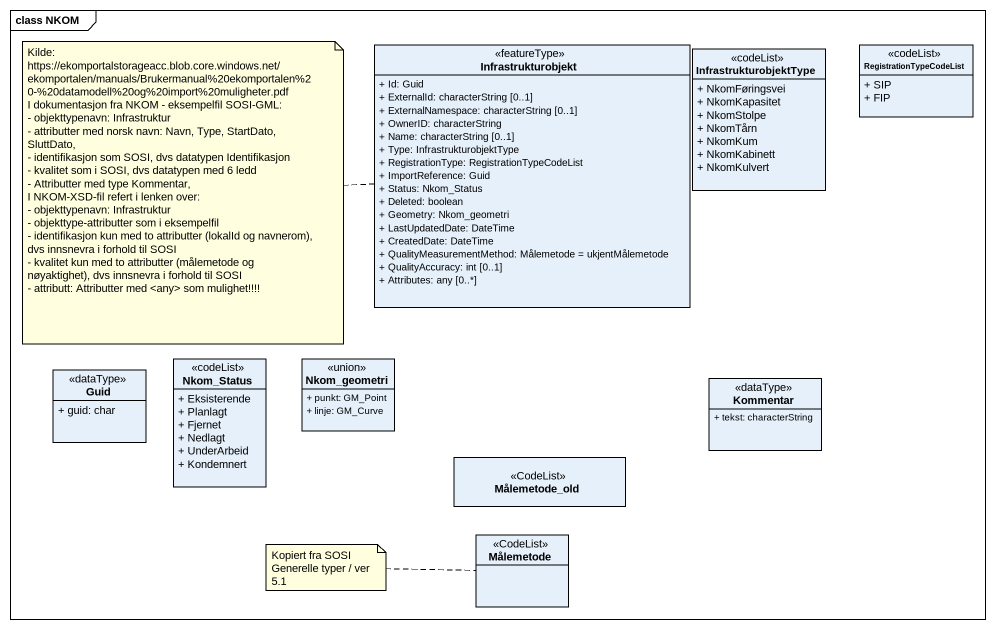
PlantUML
@startuml
mainframe class NKOM
hide circle
hide empty members
skinparam classAttributeIconSize 0
class Infrastrukturobjekt <<featureType>> {
  + Id: Guid
  + ExternalId: characterString [0..1]
  + ExternalNamespace: characterString [0..1]
  + OwnerID: characterString
  + Name: characterString [0..1]
  + Type: InfrastrukturobjektType
  + RegistrationType: RegistrationTypeCodeList
  + ImportReference: Guid
  + Status: Nkom_Status
  + Deleted: boolean
  + Geometry: Nkom_geometri
  + LastUpdatedDate: DateTime
  + CreatedDate: DateTime
  + QualityMeasurementMethod: Målemetode = ukjentMålemetode
  + QualityAccuracy: int [0..1]
  + Attributes: any [0..*]
}
class InfrastrukturobjektType <<codeList>> {
  + NkomFøringsvei
  + NkomKapasitet
  + NkomStolpe
  + NkomTårn
  + NkomKum
  + NkomKabinett
  + NkomKulvert
}
class RegistrationTypeCodeList <<codeList>> {
  + SIP
  + FIP
}
class Guid <<dataType>> {
  + guid: char
}
class Nkom_Status <<codeList>> {
  + Eksisterende
  + Planlagt
  + Fjernet
  + Nedlagt
  + UnderArbeid
  + Kondemnert
}
class Nkom_geometri <<union>> {
  + punkt: GM_Point
  + linje: GM_Curve
}
class Kommentar <<dataType>> {
  + tekst: characterString
}
class Målemetode_old <<CodeList>>
class Målemetode <<CodeList>>
note left of Infrastrukturobjekt
  Kilde: https://ekomportalstorageacc.blob.core.windows.net/ekomportalen/manuals/Brukermanual%20ekomportalen%20-%20datamodell%20og%20import%20muligheter.pdf
  I dokumentasjon fra NKOM - eksempelfil SOSI-GML:
  - objekttypenavn: Infrastruktur
  - attributter med norsk navn: Navn, Type, StartDato, SluttDato,
  - identifikasjon som SOSI, dvs datatypen Identifikasjon
  - kvalitet som i SOSI, dvs datatypen med 6 ledd
  - Attributter med type Kommentar,
  I NKOM-XSD-fil refert i lenken over:
  - objekttypenavn: Infrastruktur
  - objekttype-attributter som i eksempelfil
  - identifikasjon kun med to attributter (lokalId og navnerom), dvs innsnevra i forhold til SOSI
  - kvalitet kun med to attributter (målemetode og nøyaktighet), dvs innsnevra i forhold til SOSI
  - attributt: Attributter med <any> som mulighet!!!!
end note
note left of Målemetode : Kopiert fra SOSI Generelle typer / ver 5.1
@enduml
